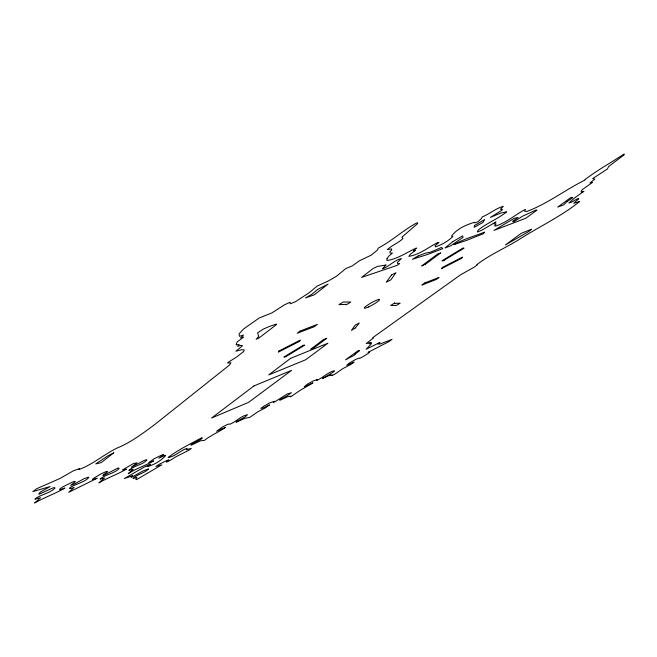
<?xml version="1.0" encoding="UTF-8"?>
<svg xmlns="http://www.w3.org/2000/svg" width="657" height="657" viewBox="0 0 657 657"><rect width="100%" height="100%" fill="white"/><g stroke="black" fill="none" stroke-linecap="round" stroke-linejoin="round"><path stroke-width="0.99" d="M386.973 258.702L386.973 260.525C397.707 259.014 406.839 252.313 416.431 248.009L413.45 251.04L415.355 250.416L410.321 254.292L408.835 256.37C419.355 254.817 428.323 247.328 437.776 242.532L438.983 242.515L435.057 245.652L435.484 246.818C441.898 244.757 448.082 241.168 452.895 236.454L451.515 236.175C457.075 228.62 465.739 225.064 474.485 222.263L474.83 222.928L477.943 221.729L481.433 218.526L482.345 216.867C489.637 213.886 495.69 208.466 503.295 206.29L500.42 209.296L502.219 209.271L502.4 209.928L490.368 217.401L500.831 213.024L506.646 211.85C497.85 218.912 487.075 223.06 478.23 230.016L477.343 231.978L481.507 230.369L495.969 221.902L494.138 224.037L496.101 223.988L494.647 225.827L495.698 226.074C506.695 222.518 515.343 214.601 525.46 209.369L524.606 211.135L526.692 211.48C547.495 203.851 565.25 189.774 585.034 180.026L584.845 179.731C597.123 170.278 611.133 162.566 624.15 154.017L624.134 154.822L608.735 166.393L607.397 168.964L592.655 178.597L594.831 179.115L590.011 182.901L592.589 182.375L582.496 189.471L581.125 191.376L581.371 192.107L583.901 191.368L575.072 197.568L568.888 202.98L571.475 202.2L577.257 198.866L578.817 198.677L573.791 203.284L579.679 201.477C561.866 215.882 541.13 225.704 521.83 237.785C507.105 247.319 490.533 254.062 476.654 264.837L477.072 265.034L474.255 267.087L460.434 274.889L372.765 337.632L373.529 337.87L366.245 343.619L370.991 342.453L369.07 343.866L371.566 343.053L370.893 344.449L366.154 349.228L380.001 342.396L377.874 343.997L379.467 343.627L379.713 344.169L392.081 339.308L388.911 341.64L368.076 352.349L369.341 352.201L368.963 352.793A13.961 1.503 -29.2 0 1 362.533 356.915L359.593 358.443L359.092 358.016L355.568 359.502L349.294 363.066L346.715 365.284L354.082 362.073L351.15 364.265L342.929 368.585L334.503 374.375L331.777 375.615L332.393 375.016L330.348 375.402L330.52 374.892L322.406 378.539L332.122 372.864L334.52 371.074L334.093 370.745C327.4 372.527 322.727 377.997 316.469 380.485L317.413 379.582L313.644 380.707L307.402 384.148L304.29 386.792L312.978 382.883L300.635 390.061L291.7 396.105L290.279 396.812L290.805 396.22L287.93 396.59L279.866 400.285L279.545 399.776L286.616 396.155L291.396 392.705L287.175 394.011L274.93 401.764L273.353 402.256L274.585 401.263L269.723 402.856L263.539 406.404L260.804 408.416L263.58 407.874L269.567 404.86L265.773 407.627L257.914 411.742L249.709 417.425L245.094 418.263L236.077 422.303L236.512 421.531L245.045 416.998L247.467 414.731C240.643 416.086 235.929 421.81 229.868 424.282L229.309 423.896L227.035 424.701L222.846 426.763L216.58 431.255L225.565 427.313C218.781 432.199 210.831 435.18 204.286 440.494L200.615 440.732L191.039 445.241L190.949 444.682L201.921 438.695L202.307 437.841L201.699 437.726C190.3 444.001 178.54 449.536 168.118 457.502C175.378 456.516 180.314 450.308 187.179 448.345L186.21 449.79L191.253 448.378L188.879 450.242L176.06 456.664L170.237 460.327L166.566 462.052L168.882 459.925L167.338 460.286L159.511 464.121L155.947 466.445L161.786 464.828L136.492 479.659L135.777 479.282L136.976 477.352L133.067 478.468C137.362 474.124 144.285 473.377 148.556 468.934L143.201 470.872L131.4 477.401L130.833 476.916L132.698 475.693L124.354 478.518L144.17 467.111L150.461 464.22L147.069 466.651C154.124 464.926 160.694 460.968 165.646 455.63L165.203 455.35L158.863 458.216L163.692 454.603L161.696 455.104L154.321 458.652L148.786 462.512L153.639 460.918C145.378 465.682 136.278 468.384 128.246 473.656L133.24 469.213L128.854 470.428C133.88 465.608 141.797 465.246 146.848 460.187L146.716 459.662L143.793 460.656L131.269 467.275L137.009 462.857L133.609 463.472L122.465 469.952L126.431 469.147C117.537 474.321 107.847 477.696 98.895 482.838L104.586 478.017L100.184 479.109C105.654 474.206 113.858 473.869 119.196 468.482L118.17 467.924L103.018 475.734L103.272 474.921L107.797 471.611L106.229 471.529L100.8 473.984L93.204 478.526L92.423 479.618L97.146 478.247L68.739 492.298L74.069 487.437L71.35 488.381L69.675 488.512L69.535 488.036C75.383 483.724 83.439 483.002 88.794 477.59L88.473 477.163L84.047 478.69L74.512 483.954L70.611 485.424L75.095 481.918L75.087 481.343L72.41 482.082L62.497 487.042L59.664 489.178L59.812 489.835L64.928 488.069C55.147 493.67 44.487 497.439 34.624 502.983L40.537 497.76L34.895 499.156C40.791 494.187 49.316 493.719 54.983 488.135L54.662 487.617L53.045 487.847L38.977 494.278A17.706 2.267 -27.4 0 1 41.038 491.641L50.162 486.517L32.85 491.617L36.636 488.734L59.631 478.649L73.436 470.782L79.596 468.613L78.988 469.509C92.809 464.499 104.241 454.168 117.48 447.869C131.145 442.301 142.84 433.275 154.584 424.668L230.024 364.627L229.958 363.797L231.059 362.787L227.749 362.993L227.872 362.533L236.356 357.194L243.624 351.569L244.24 349.902L241.628 349.746L235.871 351.224L242.515 345.738L240.643 345.352L237.612 346.379L239.181 344.457L236.068 344.909L237.103 341.969L243.69 337.041L240.61 337.928L243.476 335.013L239.386 336.327L239.115 333.813L243.583 329.001L259.326 317.906L271.867 312.913L284.744 304.676L290.123 302.253L290.189 303.821L295.436 301.735L308.971 292.85L317.175 286.082L328.533 280.835L336.425 276.285L345.738 268.614L352.316 265.847L359.453 260.772L371.336 255.097L377.832 249.693L377.989 248.272C391.843 241.045 403.488 229.958 417.244 222.641L417.745 223.503L401.895 237.144L402.979 238.409C398.585 243.098 391.958 245.102 387.343 249.627L391.605 248.904L391.629 250.186L389.732 251.82L390.283 253.142L392.443 253.027L388.681 256.205L386.973 258.702M355.281 327.966L351.462 330.414L355.174 325.108L359.305 322.981L355.281 327.966M474.518 225.507L474.173 227.338L482.961 222.452L484.652 219.545L474.518 225.507M513.101 221.039L512.928 221.811L514.037 221.581L522.619 216.178L535.874 210.059L536.983 210.117L525.838 218.239L493.982 230.402L514.374 218.255L518.086 217.475L513.101 221.039M391.588 274.938L386.25 282.19L390.899 279.825L395.949 272.712L391.588 274.938M278.929 351.052L278.371 352.119L299.584 341.287L300.274 340.096L278.929 351.052M346.51 304.363L346.28 304.807L350.789 302.039L343.233 302.023L339.004 304.618L346.51 304.363M484.316 232.192L483.552 233.629L466.552 240.396L453.823 244.634C463.399 239.074 474.099 236.38 484.316 232.192M394.701 303.008L394.438 303.403L400.138 303.197L396.467 305.415L390.66 305.456L394.701 303.008M385.914 265.017L382.473 268.861C389.346 266.348 394.11 260.344 401.361 258.538L397.354 262.578L397.772 263.646L399.661 263.523L397.263 265.305L361.572 277.418L373.069 268.541L377.438 266.455L385.914 265.017M323.458 339.603L310.802 349.146L313.824 347.931L326.743 338.289L323.458 339.603M442.588 267.309L441.381 268.738L461.378 258.464L462.553 257.117L442.588 267.309M355.232 354.098L354.107 355.363L345.5 359.839L357.893 350.863L359.494 350.649L355.232 354.098M425.555 264.13L421.687 265.954L437.652 254.013L440.732 252.888L425.555 264.13M317.561 289.515L312.124 294.122L305.513 297.925L314.153 294.894L328.089 284.087L317.561 289.515M258.669 336.614L256.148 339.258L258.907 338.051L276.572 324.492L276.26 324.106L269.567 326.398L263.276 329.083L257.626 332.812L258.669 336.614M531.349 229.285L528.729 231.56L505.389 244.954L521.247 233.334L531.349 229.285M452.722 241.686L445.068 247.952L450.53 245.899L463.054 237.349L462.651 235.855L452.722 241.686M113.743 452.854L101.137 462.668L95.741 463.899L107.781 455.892L113.743 452.854M566.983 201.592L563.69 204.861L557.719 207.078L570.522 197.773L571.951 197.314L572.617 197.765L566.983 201.592M299.945 331.144L297.21 333.263L314.35 326.669L317.331 324.377L299.945 331.144M254.013 385.905L211.587 418.016L248.625 402.322L291.618 370.351L254.013 385.905M290.673 358.295L268.729 374.901L305.686 359.757L327.851 343.266L290.673 358.295M424.948 282.855L421.917 285.072L436.223 279.488L439.016 277.451L424.948 282.855M303.132 345.319L283.914 357.055L285.434 356.891L304.717 345.18L303.132 345.319M444.337 260.098L443.138 260.952L442.013 260.772L463.095 247.968L464.056 248.182L444.337 260.098M418.131 255.975L412.399 259.277L427.559 254.473L442.736 248.633L441.488 247.443L430.532 252.173L425.342 253.191L418.131 255.975M368.421 307A8.689 1.199 -29.5 0 0 379.516 299.608A8.689 1.199 -29.5 0 0 367.879 304.922A8.689 1.199 -29.5 0 0 368.421 307"/></g></svg>
